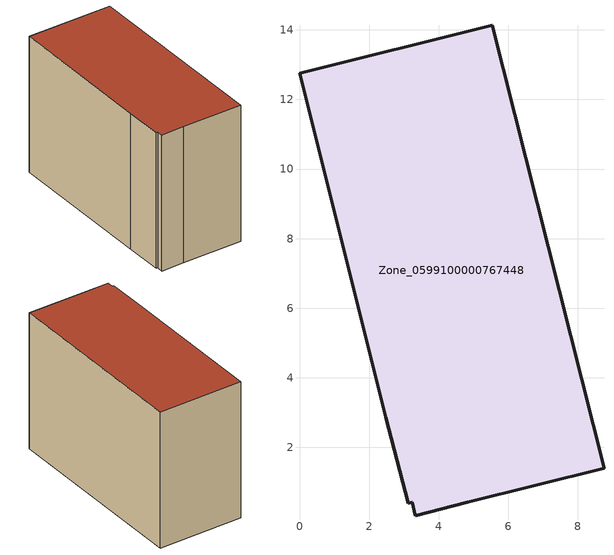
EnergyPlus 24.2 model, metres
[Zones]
Zone_0599100000767448
 floor ground (C_G): 2.48,2.87 0,12.75 5.54,14.14 8.75,1.4 4.82,0.42 3.33,0.03 3.23,0.42 3.12,0.4 z0
 wall outside (C_F): 4.82,0.42 8.75,1.4 5.54,14.14 0,12.75 2.48,2.87 3.12,0.4 3.23,0.42 3.33,0.03 4.82,0.42 z0:9.32
 roof outside (C_R): 2.48,2.87 3.12,0.4 3.23,0.42 3.33,0.03 4.82,0.42 8.75,1.4 5.54,14.14 0,12.75 z9.32
[BUILDING]
Pand.0599100000767448: North Axis=0; Terrain=City; Loads Convergence Tolerance Value=0.04; Temperature Convergence Tolerance Value=0.4; Solar Distribution=FullExterior; Maximum Number of Warmup Days=25; Minimum Number of Warmup Days=1
[Site:Location]
Rotterdam.The.Hague.AP_ZH_NLD Design_Conditions: Latitude=51.96; Longitude=4.45; Time Zone=1; Elevation=-4.5
[SITE:GROUNDTEMPERATURE:BUILDINGSURFACE]
18, 18, 18, 18, 18, 18, 18, 18, 18, 18, 18, 18
[MATERIAL] Thermal Absorptance=0.9; Solar Absorptance=0.7; Visible Absorptance=0.7
Name | Roughness | Thickness | Conductivity | Density | Specific Heat
G.TI.2006-2014 | MediumSmooth | 0.15 | 0.06 | 540 | 1210
F.TI.2006-2014 | Rough | 0.3 | 0.12 | 1920 | 840
R.TI.2006-2014 | MediumRough | 0.2 | 0.08 | 1500 | 1000
[CONSTRUCTION]
C_G: G.TI.2006-2014
C_F: F.TI.2006-2014
C_R: R.TI.2006-2014
[ZONE]
Zone_0599100000767448: Type=1; Multiplier=1; Ceiling Height=Autocalculate; Volume=Autocalculate; Floor Area=autocalculate; Part of Total Floor Area=Yes
[ZONEINFILTRATION:DESIGNFLOWRATE]
Infil_Zone_0599100000767448: Zone or ZoneList or Space or SpaceList=Zone_0599100000767448; Schedule=AlwaysOn; Design Flow Rate Calculation Method=Flow/Area; Flow Rate per Floor Area=0.0015; Constant Term Coefficient=1; Temperature Term Coefficient=0; Velocity Term Coefficient=0; Velocity Squared Term Coefficient=0
[HVACTEMPLATE:ZONE:IDEALLOADSAIRSYSTEM]
Zone_0599100000767448: Maximum Heating Supply Air Temperature=50; Minimum Cooling Supply Air Temperature=13; Maximum Heating Supply Air Humidity Ratio=0.0156; Minimum Cooling Supply Air Humidity Ratio=0.0077; Heating Limit=NoLimit; Cooling Limit=NoLimit; Dehumidification Control Type=ConstantSensibleHeatRatio; Cooling Sensible Heat Ratio=0.7; Dehumidification Setpoint=60; Humidification Control Type=None; Humidification Setpoint=30; Outdoor Air Method=None; Outdoor Air Flow Rate per Person=0.00944; Outdoor Air Flow Rate per Zone Floor Area=0; Outdoor Air Flow Rate per Zone=0; Demand Controlled Ventilation Type=None; Outdoor Air Economizer Type=NoEconomizer; Heat Recovery Type=None; Sensible Heat Recovery Effectiveness=0.7; Latent Heat Recovery Effectiveness=0.65
[ZONECONTROL:THERMOSTAT]
ThermostatControl_Zone_0599100000767448: Zone or ZoneList=Zone_0599100000767448; Control Type Schedule=DualSetpointControlType; Control 1=Thermostat_Zone_0599100000767448; Temperature Difference Between Cutout And Setpoint=0
[THERMOSTATSETPOINT:DUALSETPOINT]
Thermostat_Zone_0599100000767448: Heating Setpoint Temperature Schedule=HeatingSetpoint_Zone_0599100000767448; Cooling Setpoint Temperature Schedule=CoolingSetpoint_Zone_0599100000767448
[SCHEDULE:COMPACT]
HeatingSetpoint_Zone_0599100000767448: Through: 12/31, For: AllDays, Until: 24:00, 21
CoolingSetpoint_Zone_0599100000767448: Through: 12/31, For: AllDays, Until: 24:00, 24
DualSetpointControlType: Through: 12/31, For: AllDays, Until: 24:00, 4
AlwaysOn: Through: 12/31, For: AllDays, Until: 24:00, 1
